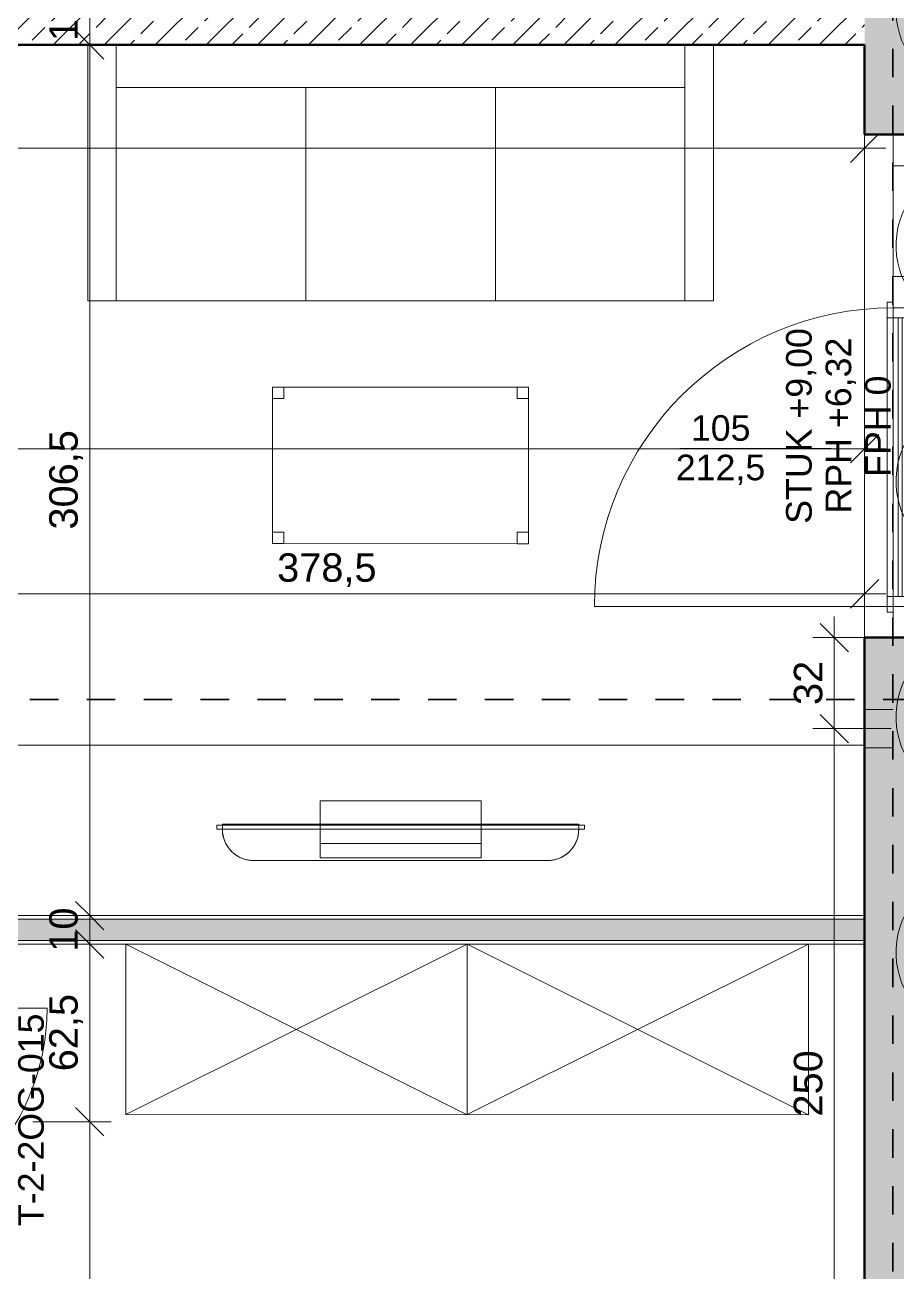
# Model space of a CAD drawing. Header units: metres. Extents: x -67.4 to -27.2, y 43.9 to 89.6.
# Drawn here: x -40.661 to -37.594, y 58.215 to 62.601 of the extents above; entities that cross this region are included whole.
import ezdxf

# ---------------------------------------------------------------- set-up
doc = ezdxf.new("R2010")
doc.units = ezdxf.units.M
doc.linetypes.add('Strich Punkt Mittel', pattern=[0.015875, 0.00635, -0.004763, 0, -0.004763])
doc.linetypes.add('Verdeckt', pattern=[0.003, 0.002, -0.001])
for name, color, linetype, lineweight in [('A-DETL-GENF_', 92, 'Continuous', 13), ('A-GLAZ-IDEN_', 152, 'Continuous', 9), ('A_2D', 7, 'Continuous', 13), ('A_Bemassung-50_', 4, 'Continuous', 9), ('A_Bemassung_', 4, 'Continuous', 9), ('A_Beschriftung_', 7, 'Continuous', 9), ('A_Decken', 8, 'Continuous', 13), ('A_Durchbruch', 7, 'Verdeckt', 5), ('A_Moebel', 6, 'Continuous', 13), ('A_Raeume_', 7, 'Continuous', 5), ('A_Raster_', 1, 'Continuous', 9), ('A_Tueren', 31, 'Continuous', 13), ('A_Waende', 7, 'Continuous', 13), ('G-ANNO-REVC_', 71, 'Continuous', 9)]:
    doc.layers.add(name, color=color, linetype=linetype, lineweight=lineweight)
doc.styles.add('Arial_2', font='arial.ttf', dxfattribs={"height": 0.09})
doc.styles.add('Arial_5', font='arial.ttf', dxfattribs={"height": 0.1})
doc.dimstyles.new('WGA-Bemaßung_4', dxfattribs={"dimscale": 0.3048, "dimtxt": 0.102026, "dimasz": 0.328084, "dimexe": 0.246063, "dimexo": 0.0625, "dimgap": 0.04101, "dimtad": 1, "dimdec": 1, "dimlfac": 100, "dimrnd": 0.5, "dimdsep": 46, "dimtxsty": 'Arial_5', "dimblk1": 'OBLIQUE', "dimblk2": 'OBLIQUE', "dimsah": 1, "dimcen": 0.09, "dimdle": 0.246063, "dimazin": 2, "dimtfac": 1, "dimtdec": 4, "dimtix": 1, "dimtmove": 0, "dimatfit": 3, "dimfxl": 0.656168, "dimfxlon": 1, "dimtvp": 1, "dimtolj": 1, "dimtzin": 0, "dimarcsym": 2})
pattern_1 = [(45, (0, 0), (-0.08980256, 0.08980256), []), (45, (0.0898, 0), (-0.08980256, 0.08980256), [0.0635, -0.03175])]

# ---------------------------------------------------------------- blocks, each defined once
blk = doc.blocks.new('UZ_D1 - SL_0800x2000_Zimmertür_Stahlzarge_GK-7175508-263_PP_02OG_BT2')
at = {"layer": 'A_Tueren', "lineweight": 5}
for p, q in [((-0.4, 0.06), (-0.46, 0.06)), ((-0.4, -0.06), (-0.4, 0.06)), ((0.4, 0.06), (0.46, 0.06)), ((0.4, -0.06), (0.4, 0.06)), ((-0.46, -0.06), (-0.4, -0.06)), ((0.46, -0.06), (0.4, -0.06)), ((0.4, -0.06), (0.4, -0.86))]:
    blk.add_line(p, q, dxfattribs=at)
blk.add_arc((0.4, -0.06), 0.8, 180, 270, dxfattribs=at)
blk = doc.blocks.new('Moeb_Tisch - 900x550-3788409-263_PP_02OG_BT2')
at = {"layer": 'A_Moebel', "color": 8}
for p, q in [((-0.0741, 0.8106), (-0.6241, 0.8106)), ((-0.6241, 0.8106), (-0.6241, -0.0894)), ((-0.5841, 0.8106), (-0.6241, 0.8106)), ((-0.6241, 0.8106), (-0.6241, 0.7706)), ((-0.6241, 0.7706), (-0.6241, 0.8106)), ((-0.6241, 0.8106), (-0.5841, 0.8106)), ((-0.0741, 0.8106), (-0.6241, 0.8106)), ((-0.6241, 0.8106), (-0.6241, -0.0894)), ((-0.6241, -0.0894), (-0.6241, 0.8106)), ((-0.6241, 0.8106), (-0.0741, 0.8106)), ((-0.5841, 0.7706), (-0.5841, 0.8106)), ((-0.5841, 0.8106), (-0.5841, 0.7706)), ((-0.0741, 0.8106), (-0.1141, 0.8106)), ((-0.1141, 0.8106), (-0.1141, 0.7706)), ((-0.1141, 0.7706), (-0.1141, 0.8106)), ((-0.1141, 0.8106), (-0.0741, 0.8106)), ((-0.0741, -0.0894), (-0.0741, 0.8106)), ((-0.0741, 0.7706), (-0.0741, 0.8106)), ((-0.0741, 0.8106), (-0.0741, 0.7706)), ((-0.0741, -0.0894), (-0.0741, 0.8106)), ((-0.0741, 0.8106), (-0.0741, -0.0894)), ((-0.6241, 0.7706), (-0.5841, 0.7706)), ((-0.5841, 0.7706), (-0.6241, 0.7706)), ((-0.1141, 0.7706), (-0.0741, 0.7706)), ((-0.0741, 0.7706), (-0.1141, 0.7706)), ((-0.5841, -0.0494), (-0.6241, -0.0494)), ((-0.6241, -0.0494), (-0.6241, -0.0894)), ((-0.6241, -0.0894), (-0.6241, -0.0494)), ((-0.6241, -0.0494), (-0.5841, -0.0494)), ((-0.5841, -0.0894), (-0.5841, -0.0494)), ((-0.5841, -0.0494), (-0.5841, -0.0894)), ((-0.0741, -0.0494), (-0.1141, -0.0494)), ((-0.1141, -0.0494), (-0.1141, -0.0894)), ((-0.1141, -0.0894), (-0.1141, -0.0494)), ((-0.1141, -0.0494), (-0.0741, -0.0494)), ((-0.0741, -0.0894), (-0.0741, -0.0494)), ((-0.0741, -0.0494), (-0.0741, -0.0894)), ((-0.6241, -0.0894), (-0.0741, -0.0894)), ((-0.6241, -0.0894), (-0.5841, -0.0894)), ((-0.5841, -0.0894), (-0.6241, -0.0894)), ((-0.6241, -0.0894), (-0.0741, -0.0894)), ((-0.0741, -0.0894), (-0.6241, -0.0894)), ((-0.1141, -0.0894), (-0.0741, -0.0894)), ((-0.0741, -0.0894), (-0.1141, -0.0894))]:
    blk.add_line(p, q, dxfattribs=at)
blk = doc.blocks.new('Moeb_Sofa - Sofa 220x90-3798868-263_PP_02OG_BT2')
at = {"layer": 'A_Moebel', "color": 8}
for p, q in [((-1.1, 0.45), (1.1, 0.45)), ((-1.1, -0.45), (-1.1, 0.45)), ((-1, -0.45), (-1, 0.45)), ((-0.3333, -0.3), (-0.3333, 0.45)), ((0.3333, -0.3), (0.3333, 0.45)), ((1, -0.45), (1, 0.45)), ((1.1, 0.45), (1.1, -0.45)), ((-1, -0.3), (1, -0.3))]:
    blk.add_line(p, q, dxfattribs=at)
blk = doc.blocks.new('Moeb_Schrank - Schrank_2m_60cm-3836540-263_PP_02OG_BT2')
at = {"layer": 'A_Moebel', "color": 8}
for p, q in [((0, 0), (1.2, -0.6)), ((0, -0.6), (1.2, 0)), ((1.2, 0), (0, 0)), ((0, 0), (0, -0.6)), ((0, -0.6), (0, 0)), ((0, 0), (1.2, 0)), ((1.2, -0.6), (1.2, 0)), ((1.2, 0), (1.2, -0.6)), ((0, -0.6), (1.2, -0.6)), ((1.2, -0.6), (0, -0.6))]:
    blk.add_line(p, q, dxfattribs=at)
blk = doc.blocks.new('Moeb_Schrank - Schrank_2m_60cm-V42-263_PP_02OG_BT2')
at = {"layer": 'A_Moebel', "color": 8}
for p, q in [((0, 0), (1.2, -0.6)), ((0, -0.6), (1.2, 0)), ((1.2, 0), (0, 0)), ((0, 0), (0, -0.6)), ((0, -0.6), (0, 0)), ((0, 0), (1.2, 0)), ((1.2, -0.6), (1.2, 0)), ((1.2, 0), (1.2, -0.6)), ((0, -0.6), (1.2, -0.6)), ((1.2, -0.6), (0, -0.6))]:
    blk.add_line(p, q, dxfattribs=at)
blk = doc.blocks.new('Moeb_TV - 48 Zoll-V44-263_PP_02OG_BT2')
at = {"layer": 'A_Moebel', "lineweight": 5}
for p, q in [((0.5126, 0.0585), (-0.5205, 0.0585)), ((0.5126, 0.0585), (-0.5205, 0.0585)), ((-0.2872, -0.0015), (-0.2872, 0.0485)), ((-0.2872, 0.0485), (-0.2872, -0.0515)), ((0.2793, 0.0485), (-0.2872, 0.0485)), ((0.2793, 0.0485), (0.2793, -0.0015)), ((0.2793, -0.0515), (0.2793, 0.0485)), ((-0.2872, -0.0515), (-0.2872, -0.0015)), ((0.2793, -0.0015), (-0.2872, -0.0015)), ((0.2793, -0.0015), (0.2793, -0.0515)), ((-0.6505, -0.0515), (-0.6505, -0.0665)), ((-0.6355, -0.0515), (-0.6505, -0.0515)), ((-0.6355, -0.0515), (-0.6505, -0.0515)), ((-0.6505, -0.0665), (-0.6355, -0.0665)), ((-0.6505, -0.0665), (-0.6355, -0.0665)), ((-0.6305, -0.0515), (-0.6355, -0.0515)), ((-0.6355, -0.0515), (0.6276, -0.0515)), ((0.6276, -0.0665), (-0.6355, -0.0665)), ((-0.6355, -0.0665), (-0.6305, -0.0665)), ((0.6226, -0.0515), (-0.6305, -0.0515)), ((-0.6305, -0.0515), (0.6226, -0.0515)), ((-0.6305, -0.0515), (-0.6305, -0.0665)), ((-0.6305, -0.0515), (-0.6305, -0.0665)), ((-0.2872, -0.0515), (-0.6305, -0.0515)), ((0.6226, -0.0515), (-0.6305, -0.0515)), ((-0.6305, -0.0515), (0.6226, -0.0515)), ((-0.6305, -0.0515), (-0.6305, -0.0665)), ((-0.6305, -0.0515), (-0.6305, -0.0665)), ((-0.6305, -0.0515), (0.6226, -0.0515)), ((0.6226, -0.0515), (-0.6305, -0.0515)), ((-0.6305, -0.0665), (-0.6305, -0.0695)), ((-0.6305, -0.0665), (-0.6305, -0.0695)), ((-0.6305, -0.0665), (-0.5705, -0.0665)), ((-0.5705, -0.0665), (-0.6305, -0.0665)), ((-0.6305, -0.0665), (0.6226, -0.0665)), ((0.6226, -0.0695), (-0.6305, -0.0695)), ((-0.6305, -0.0695), (-0.5705, -0.0695)), ((-0.5705, -0.0665), (0.5626, -0.0665)), ((0.5626, -0.0665), (-0.5705, -0.0665)), ((-0.5705, -0.0695), (-0.5705, -0.0665)), ((-0.5705, -0.0665), (-0.5705, -0.0695)), ((-0.5705, -0.0665), (0.5626, -0.0665)), ((0.5626, -0.0665), (-0.5705, -0.0665)), ((-0.5705, -0.0695), (0.5626, -0.0695)), ((-0.5705, -0.0695), (0.5626, -0.0695)), ((0.5626, -0.0695), (-0.5705, -0.0695)), ((-0.2872, -0.0515), (-0.2872, -0.0665)), ((-0.2872, -0.0665), (-0.2872, -0.0515)), ((-0.2872, -0.0515), (0.2793, -0.0515)), ((-0.2872, -0.0515), (0.2793, -0.0515)), ((0.2793, -0.0515), (-0.2872, -0.0515)), ((-0.2872, -0.0665), (-0.2872, -0.0695)), ((-0.2872, -0.0695), (-0.2872, -0.0665)), ((-0.2872, -0.0695), (-0.2872, -0.1515)), ((-0.2872, -0.1515), (-0.2872, -0.0695)), ((0.2793, -0.0515), (0.2793, -0.0665)), ((0.2793, -0.0665), (0.2793, -0.0515)), ((0.6226, -0.0515), (0.2793, -0.0515)), ((0.2793, -0.0665), (0.2793, -0.0695)), ((0.2793, -0.0695), (0.2793, -0.0665)), ((0.2793, -0.0695), (0.2793, -0.1515)), ((0.2793, -0.1515), (0.2793, -0.0695)), ((0.5626, -0.0665), (0.5626, -0.0695)), ((0.5626, -0.0665), (0.5626, -0.0695)), ((0.5626, -0.0665), (0.6226, -0.0665)), ((0.6226, -0.0665), (0.5626, -0.0665)), ((0.5626, -0.0695), (0.6226, -0.0695)), ((0.6226, -0.0665), (0.6226, -0.0515)), ((0.6226, -0.0515), (0.6226, -0.0665)), ((0.6276, -0.0515), (0.6226, -0.0515)), ((0.6226, -0.0665), (0.6226, -0.0515)), ((0.6226, -0.0515), (0.6226, -0.0665)), ((0.6226, -0.0695), (0.6226, -0.0665)), ((0.6226, -0.0665), (0.6226, -0.0695)), ((0.6226, -0.0665), (0.6276, -0.0665)), ((0.6426, -0.0515), (0.6276, -0.0515)), ((0.6426, -0.0515), (0.6276, -0.0515)), ((0.6276, -0.0665), (0.6426, -0.0665)), ((0.6276, -0.0665), (0.6426, -0.0665)), ((0.6426, -0.0665), (0.6426, -0.0515)), ((0.2793, -0.1515), (-0.2872, -0.1515)), ((0.2793, -0.1515), (-0.2872, -0.1515))]:
    blk.add_line(p, q, dxfattribs=at)
for centre, start, end in [((-0.5205, -0.0515), 90, 180), ((0.5126, -0.0515), 0, 90)]:
    blk.add_arc(centre, 0.11, start, end, dxfattribs=at)
for points in [[(-0.5205, 0.0585), (-0.5254, 0.0585), (-0.535, 0.0579), (-0.549, 0.0551), (-0.5604, 0.0512), (-0.5692, 0.0473), (-0.5755, 0.0439), (-0.5816, 0.0401), (-0.5875, 0.0359), (-0.5931, 0.0313), (-0.5983, 0.0264), (-0.6032, 0.0211), (-0.6078, 0.0156), (-0.612, 0.0097), (-0.617, 0.0015), (-0.6224, -0.0092), (-0.6286, -0.0275), (-0.6304, -0.0419), (-0.6305, -0.0515)], [(0.5126, 0.0585), (0.5174, 0.0585), (0.527, 0.0579), (0.5411, 0.0551), (0.5525, 0.0512), (0.5613, 0.0473), (0.5676, 0.0439), (0.5737, 0.0401), (0.5796, 0.0359), (0.5851, 0.0313), (0.5904, 0.0264), (0.5953, 0.0211), (0.5999, 0.0156), (0.6041, 0.0097), (0.6092, 0.0015), (0.6145, -0.0092), (0.6207, -0.0275), (0.6226, -0.0419), (0.6226, -0.0515)]]:
    blk.add_open_spline(points, degree=3, knots=[0, 0, 0, 0, 0.083333, 0.166667, 0.25, 0.291667, 0.333333, 0.375, 0.416667, 0.458333, 0.5, 0.541667, 0.583333, 0.625, 0.666667, 0.75, 0.833333, 1, 1, 1, 1], dxfattribs=at)
blk = doc.blocks.new('Moeb_Schrank - Sideboard_50cm-3853738-263_PP_02OG_BT2')
at = {"layer": 'A_Moebel', "color": 8}
for p, q in [((3.7844, 0.6), (0, 0.6)), ((0, 0.6), (3.7844, 0.6)), ((3.7844, 0.6), (3.7844, 0)), ((3.7844, 0), (0, 0))]:
    blk.add_line(p, q, dxfattribs=at)
blk = doc.blocks.new('Allg_Nachströmöffnung1 - DN 135-V110-263_PP_02OG_BT2')
at = {"layer": 'A-DETL-GENF_', "linetype": 'Verdeckt', "lineweight": 5}
for points in [[(0.0575, -0.1), (0.125, 0), (0.0575, 0.1), (0.0575, -0.0843)], [(0.125, 0), (0.1925, -0.1), (0.1925, 0.1)]]:
    blk.add_hatch(color=256, dxfattribs=at).paths.add_polyline_path(points)
at = {"layer": 'A_Durchbruch'}
for p, q in [((0.0575, 0.1), (0.0575, -0.26)), ((0.1925, 0.1), (0.1925, -0.26))]:
    blk.add_line(p, q, dxfattribs=at)
blk = doc.blocks.new('Fens_Tuer_2tlg - DK_DF_SL_1770x2680_Terrassentür-V148-263_PP_02OG_BT2')
at = {"layer": 'A_2D', "lineweight": 5}
for p, q in [((-0.775, 0), (-0.775, 1.05)), ((-0.885, 0.1), (0.885, 0.1)), ((-0.885, 0.1), (0.885, 0.1)), ((-0.885, 0.1), (0.885, 0.1)), ((-0.885, -0.1), (-0.885, 0.1)), ((-0.885, 0.1), (-0.885, -0.1)), ((0.885, 0.1), (0.885, -0.1)), ((0.885, -0.1), (0.885, 0.1)), ((-0.795, 0.02), (-0.74, 0.02)), ((-0.795, 0), (-0.795, 0.02)), ((-0.795, 0.02), (-0.795, 0)), ((0.295, 0.02), (-0.795, 0.02)), ((-0.74, 0.02), (-0.74, -0.07)), ((-0.74, -0.07), (-0.74, 0.02)), ((-0.74, 0.02), (0.24, 0.02)), ((0.24, 0.02), (0.295, 0.02)), ((0.24, -0.07), (0.24, 0.02)), ((0.24, -0.07), (0.24, 0.02)), ((0.295, 0.02), (0.295, 0)), ((0.295, 0.02), (0.295, 0)), ((-0.885, -0.1), (-0.885, 0)), ((-0.885, 0), (-0.775, 0)), ((-0.885, 0), (0.885, 0)), ((-0.885, -0.1), (-0.885, 0)), ((-0.775, 0), (-0.795, 0)), ((-0.795, 0), (0.295, 0)), ((-0.775, -0.07), (-0.775, 0)), ((-0.775, 0), (-0.775, -0.07)), ((0.275, 0), (-0.775, 0)), ((-0.775, 0), (-0.775, -0.1)), ((0.275, 0), (-0.775, 0)), ((-0.775, -0.1), (-0.775, 0)), ((-0.74, -0.018), (0.24, -0.018)), ((-0.74, -0.032), (-0.74, -0.018)), ((-0.74, -0.018), (-0.74, -0.032)), ((0.24, -0.018), (-0.74, -0.018)), ((0.24, -0.032), (-0.74, -0.032)), ((-0.74, -0.032), (0.24, -0.032)), ((0.24, -0.018), (0.24, -0.032)), ((0.24, -0.032), (0.24, -0.018)), ((0.275, 0), (0.275, -0.07)), ((0.295, 0), (0.275, 0)), ((0.275, 0), (0.275, -0.07)), ((0.275, -0.1), (0.275, 0)), ((0.275, 0), (0.385, 0)), ((0.275, -0.1), (0.275, 0)), ((0.385, 0), (0.385, -0.1)), ((0.775, 0), (0.385, 0)), ((0.385, -0.1), (0.385, 0)), ((0.385, -0.043), (0.775, -0.043)), ((0.385, -0.057), (0.385, -0.043)), ((0.385, -0.043), (0.385, -0.057)), ((0.775, -0.043), (0.385, -0.043)), ((0.775, -0.1), (0.775, 0)), ((0.775, 0), (0.885, 0)), ((0.775, -0.1), (0.775, 0)), ((0.775, -0.043), (0.775, -0.057)), ((0.775, -0.057), (0.775, -0.043)), ((0.885, 0), (0.885, -0.1)), ((0.885, -0.1), (0.885, 0)), ((-0.74, -0.07), (-0.775, -0.07)), ((-0.775, -0.07), (0.275, -0.07)), ((0.24, -0.07), (-0.74, -0.07)), ((0.275, -0.07), (0.24, -0.07)), ((0.775, -0.057), (0.385, -0.057)), ((0.385, -0.057), (0.775, -0.057)), ((-0.885, -0.1), (0.885, -0.1)), ((0.885, -0.1), (-0.885, -0.1)), ((-0.775, -0.1), (-0.885, -0.1)), ((0.885, -0.1), (-0.885, -0.1)), ((-0.775, -0.1), (0.275, -0.1)), ((0.385, -0.1), (0.275, -0.1)), ((0.385, -0.1), (0.775, -0.1)), ((0.885, -0.1), (0.775, -0.1)), ((-0.81, -0.26), (0.81, -0.26))]:
    blk.add_line(p, q, dxfattribs=at)
blk.add_arc((-0.775, 0), 1.05, 360, 90, dxfattribs=at)
blk = doc.blocks.new('BS_Fens_Tuer - rechts-7645934-263_PP_02OG_BT2')
at = {"layer": 'A-GLAZ-IDEN_'}
blk.add_line((0, 0.000124), (0, -0.010513), dxfattribs=at)
blk = doc.blocks.new('DIMBLOCK433-263_PP_02OG_BT2')
at = {"layer": 'A_Bemassung-50_', "lineweight": 35, "transparency": 16777216}
for p, q in [((-40.4333, 62.7112), (-40.4833, 62.7612)), ((-40.4333, 62.7112), (-40.3833, 62.6612)), ((-40.4333, 62.5312), (-40.4833, 62.5812)), ((-40.4333, 62.5312), (-40.3833, 62.4812))]:
    blk.add_line(p, q, dxfattribs=at)
at = {"layer": 'A_Bemassung-50_', "transparency": 16777216}
for p, q in [((-40.4333, 62.7112), (-40.5083, 62.7112)), ((-40.4333, 62.7112), (-40.4333, 62.5312)), ((-40.4333, 62.7112), (-40.2333, 62.7111)), ((-40.4333, 62.5312), (-40.5083, 62.5312)), ((-40.4333, 62.5312), (-40.2333, 62.5311))]:
    blk.add_line(p, q, dxfattribs=at)
at = {"layer": 'A_Bemassung-50_', "color": 0, "transparency": 16777216, "insert": (-40.5756, 62.5442), "char_height": 0.1, "width": 0.184588, "attachment_point": 1, "rotation": 90, "line_spacing_factor": 0.941778, "style": 'Arial_5'}
blk.add_mtext('18', dxfattribs=at)
blk = doc.blocks.new('_Oblique')
at = {"color": 0, "linetype": 'ByBlock', "lineweight": -2}
blk.add_line((-0.5, -0.5), (0.5, 0.5), dxfattribs=at)
blk = doc.blocks.new('DIMBLOCK434-263_PP_02OG_BT2')
at = {"layer": 'A_Bemassung-50_', "lineweight": 35, "transparency": 16777216}
for p, q in [((-40.4333, 62.5312), (-40.4833, 62.5812)), ((-40.4333, 62.5312), (-40.3833, 62.4812)), ((-40.4334, 59.4685), (-40.4834, 59.5185)), ((-40.4334, 59.4685), (-40.3834, 59.4185))]:
    blk.add_line(p, q, dxfattribs=at)
at = {"layer": 'A_Bemassung-50_', "transparency": 16777216}
for p, q in [((-40.4333, 62.5312), (-40.5083, 62.5312)), ((-40.4333, 62.5312), (-40.4334, 59.4685)), ((-40.4333, 62.5312), (-40.2333, 62.5311)), ((-40.4334, 59.4685), (-40.5084, 59.4685)), ((-40.4334, 59.4685), (-40.2334, 59.4685))]:
    blk.add_line(p, q, dxfattribs=at)
at = {"layer": 'A_Bemassung-50_', "color": 0, "transparency": 16777216, "insert": (-40.5757, 60.8264), "char_height": 0.1, "width": 0.416266, "attachment_point": 1, "rotation": 90, "line_spacing_factor": 0.941778, "style": 'Arial_5'}
blk.add_mtext('306,5', dxfattribs=at)
blk = doc.blocks.new('DIMBLOCK435-263_PP_02OG_BT2')
at = {"layer": 'A_Bemassung-50_', "lineweight": 35, "transparency": 16777216}
for p, q in [((-40.4334, 59.4685), (-40.4834, 59.5185)), ((-40.4334, 59.4685), (-40.3834, 59.4185)), ((-40.4334, 59.3685), (-40.4834, 59.4185)), ((-40.4334, 59.3685), (-40.3834, 59.3185))]:
    blk.add_line(p, q, dxfattribs=at)
at = {"layer": 'A_Bemassung-50_', "transparency": 16777216}
for p, q in [((-40.4334, 59.4685), (-40.5084, 59.4685)), ((-40.4334, 59.4685), (-40.4334, 59.3685)), ((-40.4334, 59.4685), (-40.2334, 59.4685)), ((-40.4334, 59.3685), (-40.5084, 59.3685)), ((-40.4334, 59.3685), (-40.2334, 59.3685))]:
    blk.add_line(p, q, dxfattribs=at)
at = {"layer": 'A_Bemassung-50_', "color": 0, "transparency": 16777216, "insert": (-40.5757, 59.3416), "char_height": 0.1, "width": 0.184588, "attachment_point": 1, "rotation": 90, "line_spacing_factor": 0.941778, "style": 'Arial_5'}
blk.add_mtext('10', dxfattribs=at)
blk = doc.blocks.new('DIMBLOCK436-263_PP_02OG_BT2')
at = {"layer": 'A_Bemassung-50_', "lineweight": 35, "transparency": 16777216}
for p, q in [((-40.4334, 59.3685), (-40.4834, 59.4185)), ((-40.4334, 59.3685), (-40.3834, 59.3185)), ((-40.4334, 58.7435), (-40.4834, 58.7935)), ((-40.4334, 58.7435), (-40.3834, 58.6935))]:
    blk.add_line(p, q, dxfattribs=at)
at = {"layer": 'A_Bemassung-50_', "transparency": 16777216}
for p, q in [((-40.4334, 59.3685), (-40.5084, 59.3685)), ((-40.4334, 59.3685), (-40.4334, 58.7435)), ((-40.4334, 59.3685), (-40.2334, 59.3685)), ((-40.4334, 58.7435), (-40.6334, 58.7435)), ((-40.4334, 58.7435), (-40.3584, 58.7435))]:
    blk.add_line(p, q, dxfattribs=at)
at = {"layer": 'A_Bemassung-50_', "color": 0, "transparency": 16777216, "insert": (-40.5757, 58.9211), "char_height": 0.1, "width": 0.323972, "attachment_point": 1, "rotation": 90, "line_spacing_factor": 0.941778, "style": 'Arial_5'}
blk.add_mtext('62,5', dxfattribs=at)
blk = doc.blocks.new('DIMBLOCK437-263_PP_02OG_BT2')
at = {"layer": 'A_Bemassung-50_', "lineweight": 35, "transparency": 16777216}
for p, q in [((-40.4334, 58.7435), (-40.4834, 58.7935)), ((-40.4334, 58.7435), (-40.3834, 58.6935)), ((-40.4335, 55.891), (-40.4835, 55.941)), ((-40.4335, 55.891), (-40.3835, 55.841))]:
    blk.add_line(p, q, dxfattribs=at)
at = {"layer": 'A_Bemassung-50_', "transparency": 16777216}
for p, q in [((-40.4334, 58.7435), (-40.6334, 58.7435)), ((-40.4334, 58.7435), (-40.4335, 55.891)), ((-40.4334, 58.7435), (-40.3584, 58.7435)), ((-40.4335, 55.891), (-40.5085, 55.891)), ((-40.4335, 55.891), (-40.2335, 55.891))]:
    blk.add_line(p, q, dxfattribs=at)
at = {"layer": 'A_Bemassung-50_', "color": 0, "transparency": 16777216, "insert": (-40.5758, 57.1438), "char_height": 0.1, "width": 0.416266, "attachment_point": 1, "rotation": 90, "line_spacing_factor": 0.941778, "style": 'Arial_5'}
blk.add_mtext('285,5', dxfattribs=at)
blk = doc.blocks.new('DIMBLOCK457-263_PP_02OG_BT2')
at = {"layer": 'A_Bemassung-50_', "transparency": 16777216}
for p, q in [((-44.9286, 62.1678), (-44.9286, 62.3678)), ((-37.7086, 62.1676), (-37.7086, 62.3676)), ((-44.9286, 62.1678), (-37.6336, 62.1676)), ((-44.9286, 62.1678), (-44.9286, 62.0928)), ((-37.7086, 62.1676), (-37.7086, 62.0926))]:
    blk.add_line(p, q, dxfattribs=at)
at = {"layer": 'A_Bemassung-50_', "lineweight": 35, "transparency": 16777216}
for p, q in [((-44.9286, 62.1678), (-44.8786, 62.2178)), ((-37.7086, 62.1676), (-37.6586, 62.2176)), ((-44.9286, 62.1678), (-44.9786, 62.1178)), ((-37.7086, 62.1676), (-37.7586, 62.1176))]:
    blk.add_line(p, q, dxfattribs=at)
at = {"layer": 'A_Bemassung-50_', "color": 0, "transparency": 16777216, "insert": (-41.4339, 62.31), "char_height": 0.1, "width": 0.276883, "attachment_point": 1, "rotation": 359.9983, "line_spacing_factor": 0.941778, "style": 'Arial_5'}
blk.add_mtext('722', dxfattribs=at)
blk = doc.blocks.new('DIMBLOCK463-263_PP_02OG_BT2')
at = {"layer": 'A_Bemassung-50_', "transparency": 16777216}
for p, q in [((-45.0286, 61.1109), (-45.0286, 61.3109)), ((-37.7086, 61.1107), (-37.7086, 61.3107)), ((-45.0286, 61.1109), (-37.6336, 61.1107)), ((-45.0286, 61.1109), (-45.0286, 61.0359)), ((-37.7086, 61.1107), (-37.7086, 61.0357))]:
    blk.add_line(p, q, dxfattribs=at)
at = {"layer": 'A_Bemassung-50_', "lineweight": 35, "transparency": 16777216}
for p, q in [((-45.0286, 61.1109), (-44.9786, 61.1609)), ((-37.7086, 61.1107), (-37.6586, 61.1607)), ((-45.0286, 61.1109), (-45.0786, 61.061)), ((-37.7086, 61.1107), (-37.7586, 61.0607))]:
    blk.add_line(p, q, dxfattribs=at)
at = {"layer": 'A_Bemassung-50_', "color": 0, "transparency": 16777216, "insert": (-41.484, 61.2532), "char_height": 0.1, "width": 0.276883, "attachment_point": 1, "rotation": 359.9983, "line_spacing_factor": 0.941778, "style": 'Arial_5'}
blk.add_mtext('732', dxfattribs=at)
blk = doc.blocks.new('DIMBLOCK493-263_PP_02OG_BT2')
at = {"layer": 'A_Bemassung-50_', "transparency": 16777216}
for p, q in [((-37.7086, 60.6004), (-37.7086, 60.8004)), ((-41.493, 60.6006), (-41.493, 60.6756)), ((-41.493, 60.6006), (-37.6336, 60.6004)), ((-41.493, 60.6006), (-41.493, 60.4006)), ((-37.7086, 60.6004), (-37.7086, 60.5254))]:
    blk.add_line(p, q, dxfattribs=at)
at = {"layer": 'A_Bemassung-50_', "lineweight": 35, "transparency": 16777216}
for p, q in [((-41.493, 60.6006), (-41.443, 60.6506)), ((-37.7086, 60.6004), (-37.6586, 60.6504)), ((-41.493, 60.6006), (-41.543, 60.5506)), ((-37.7086, 60.6004), (-37.7586, 60.5504))]:
    blk.add_line(p, q, dxfattribs=at)
at = {"layer": 'A_Bemassung-50_', "color": 0, "transparency": 16777216, "insert": (-39.7742, 60.7428), "char_height": 0.1, "width": 0.416266, "attachment_point": 1, "rotation": 359.9983, "line_spacing_factor": 0.941778, "style": 'Arial_5'}
blk.add_mtext('378,5', dxfattribs=at)
blk = doc.blocks.new('DIMBLOCK587-263_PP_02OG_BT2')
at = {"layer": 'A_Bemassung-50_', "lineweight": 35, "transparency": 16777216}
for p, q in [((-37.815, 60.4461), (-37.865, 60.4961)), ((-37.815, 60.4461), (-37.765, 60.3961)), ((-37.815, 60.1261), (-37.865, 60.1761)), ((-37.815, 60.1261), (-37.765, 60.0761))]:
    blk.add_line(p, q, dxfattribs=at)
at = {"layer": 'A_Bemassung-50_', "transparency": 16777216}
for p, q in [((-37.815, 60.5211), (-37.815, 60.1261)), ((-37.815, 60.4461), (-37.89, 60.4461)), ((-37.815, 60.4461), (-37.615, 60.4461)), ((-37.815, 60.1261), (-37.89, 60.1261)), ((-37.815, 60.1261), (-37.615, 60.1261))]:
    blk.add_line(p, q, dxfattribs=at)
at = {"layer": 'A_Bemassung-50_', "color": 0, "transparency": 16777216, "insert": (-37.9573, 60.2092), "char_height": 0.1, "width": 0.184588, "attachment_point": 1, "rotation": 90, "line_spacing_factor": 0.941778, "style": 'Arial_5'}
blk.add_mtext('32', dxfattribs=at)
blk = doc.blocks.new('DIMBLOCK588-263_PP_02OG_BT2')
at = {"layer": 'A_Bemassung-50_', "lineweight": 35, "transparency": 16777216}
for p, q in [((-37.815, 60.1261), (-37.865, 60.1761)), ((-37.815, 60.1261), (-37.765, 60.0761)), ((-37.8151, 57.6285), (-37.8651, 57.6785)), ((-37.8151, 57.6285), (-37.7651, 57.5785))]:
    blk.add_line(p, q, dxfattribs=at)
at = {"layer": 'A_Bemassung-50_', "transparency": 16777216}
for p, q in [((-37.815, 60.1261), (-37.89, 60.1261)), ((-37.815, 60.1261), (-37.8151, 57.5535)), ((-37.815, 60.1261), (-37.615, 60.1261)), ((-37.8151, 57.6285), (-37.8901, 57.6285)), ((-37.8151, 57.6285), (-37.6151, 57.6285))]:
    blk.add_line(p, q, dxfattribs=at)
at = {"layer": 'A_Bemassung-50_', "color": 0, "transparency": 16777216, "insert": (-37.9574, 58.7619), "char_height": 0.1, "width": 0.276883, "attachment_point": 1, "rotation": 90, "line_spacing_factor": 0.941778, "style": 'Arial_5'}
blk.add_mtext('250', dxfattribs=at)
blk = doc.blocks.new('Family - ___-11912165-263_PP_02OG_BT2')
at = {"layer": 'G-ANNO-REVC_'}
for centre in [(-10.3154, 72.1868), (-10.6344, 71.4221), (-10.9533, 70.6574), (-11.2723, 69.8926), (-11.5913, 69.1279)]:
    blk.add_arc(centre, 0.29, 67.36, 222.1512, dxfattribs=at)

msp = doc.modelspace()

# ---------------------------------------------------------------- hatches: boundary and pattern name
at = {"layer": 'A_Waende', "lineweight": 5}
h = msp.add_hatch(dxfattribs=at)
h.set_pattern_fill('FP_4', color=250, style=0, pattern_type=2)
h.set_pattern_definition(pattern_1)
h.paths.add_polyline_path([(-37.5088, 55.6285), (-37.5088, 56.4285), (-37.7087, 56.4285), (-37.7088, 55.6285), (-37.5088, 55.6285)])
h.paths.add_polyline_path([(-37.5087, 57.6285), (-37.5086, 60.0586), (-37.7086, 60.0586), (-37.7086, 57.6285), (-37.5088, 57.6285)])
h.paths.add_polyline_path([(-37.5086, 60.1936), (-37.5243, 60.183), (-37.6086, 60.1261), (-37.7086, 60.1936), (-37.5243, 60.1936)])
h.paths.add_polyline_path([(-37.5086, 60.0586), (-37.5087, 60.4461), (-37.7086, 60.4461), (-37.7086, 60.0586), (-37.6086, 60.1261), (-37.5243, 60.0692)])
h.paths.add_polyline_path([(-37.5086, 62.2161), (-37.5086, 63.3111), (-37.7085, 63.3111), (-37.7085, 62.2161), (-37.6086, 62.2161)])
h.paths.add_polyline_path([(-37.5086, 62.2161), (-37.5086, 62.2161), (-37.526, 62.2635)])
h.paths.add_polyline_path([(-37.5085, 64.5111), (-37.5084, 66.9436), (-37.7084, 66.9436), (-37.7084, 64.5111)])
h.paths.add_polyline_path([(-37.5084, 67.0786), (-37.5243, 67.0678), (-37.6084, 67.0111), (-37.7084, 67.0786), (-37.5243, 67.0786)])
h.paths.add_polyline_path([(-37.5084, 66.9436), (-37.5085, 67.3287), (-37.7084, 67.3287), (-37.7084, 66.9436), (-37.6084, 67.0111), (-37.5243, 66.9543)])
h.paths.add_polyline_path([(-37.5084, 69.0987), (-37.5084, 70.1937), (-37.7083, 70.1937), (-37.7083, 69.0987), (-37.6084, 69.0987)])
h.paths.add_polyline_path([(-37.5083, 71.3937), (-37.5083, 73.5874), (-37.7082, 73.5874), (-37.7083, 71.3937)])
h.paths.add_polyline_path([(-37.5082, 74.7874), (-37.5082, 75.4124), (-37.7082, 75.4124), (-37.7082, 74.7874), (-37.6082, 74.7874)])
h.paths.add_polyline_path([(-37.5081, 76.9999), (-37.6081, 76.9324), (-37.7081, 76.9999), (-37.5243, 76.9999)])
h.paths.add_polyline_path([(-37.5081, 76.8649), (-37.5081, 78.4963), (-37.7081, 78.4963), (-37.7081, 76.865), (-37.6081, 76.9324), (-37.5182, 76.8717)])
h.paths.add_polyline_path([(-37.5081, 76.6124), (-37.5081, 76.8649), (-37.7081, 76.8649), (-37.7081, 76.6124)])
h = msp.add_hatch(dxfattribs=at)
h.set_pattern_fill('FP_4', color=250, style=0, pattern_type=2)
h.set_pattern_definition(pattern_1)
h.paths.add_polyline_path([(-37.7086, 62.5311), (-37.7086, 62.7111), (-45.0285, 62.7113), (-45.0285, 62.5313), (-38.1511, 62.5311)])
h.paths.add_polyline_path([(-44.9286, 62.5313), (-44.9286, 62.5313), (-44.9286, 62.7113)])
h = msp.add_hatch(dxfattribs=at)
h.set_pattern_fill('FP_67', color=250, angle=-112.36, style=0, pattern_type=2)
h.set_pattern_definition([(44.998, (-39.550365, 59.36877), (0.1270123, 0.2539954), [0.02245, -0.15715]), (44.998, (-39.50379, 59.47937), (0.1270123, 0.2539954), [0.02245, -0.15715]), (44.998, (-39.4876, 59.3689), (0.1270123, 0.2539954), [0.02245, -0.15715]), (44.998, (-39.439715, 59.48004), (0.1270123, 0.2539954), [0.02245, -0.15715]), (71.563, (-39.53536, 59.38422), (0.1270184, 0.5079932), [0.0502, -0.35141]), (71.563, (-39.51911, 59.431604), (0.1270184, 0.5079932), [0.0502, -0.35141]), (71.563, (-39.471664, 59.383972), (0.1270184, 0.5079932), [0.0502, -0.35141]), (71.563, (-39.455037, 59.43228), (0.1270184, 0.5079932), [0.0502, -0.35141]), (134.998, (-39.53517, 59.4793), (0.1269946, -0.2540043), [0.02245, -0.15715]), (134.998, (-39.4876, 59.3689), (0.1269946, -0.2540043), [0.02245, -0.15715]), (134.998, (-39.4711, 59.47998), (0.1269946, -0.2540043), [0.02245, -0.15715]), (134.998, (-39.4239, 59.36865), (0.1269946, -0.2540043), [0.02245, -0.15715]), (108.433, (-39.51911, 59.431604), (0.12698295, -0.5080021), [0.0502, -0.35141]), (108.433, (-39.50305, 59.383907), (0.12698295, -0.5080021), [0.0502, -0.35141]), (108.433, (-39.455037, 59.43228), (0.12698295, -0.5080021), [0.0502, -0.35141]), (108.433, (-39.4399, 59.384963), (0.12698295, -0.5080021), [0.0502, -0.35141])])
h.paths.add_polyline_path([(-37.7086, 59.381), (-37.7086, 59.456), (-41.393, 59.4561), (-41.393, 59.3811), (-37.7101, 59.381)])
h.paths.add_polyline_path([(-41.393, 59.3811), (-41.393, 59.3811), (-41.3931, 59.4561), (-41.4055, 59.4561), (-41.4055, 59.3811), (-41.3931, 59.3811)])

# ---------------------------------------------------------------- linework, layer by layer
at = {"layer": 'A_Decken'}
for p, q in [((-37.6086, 60.4461), (-37.6086, 62.2161)), ((-37.7086, 59.3685), (-40.6581, 59.3685))]:
    msp.add_line(p, q, dxfattribs=at)
at = {"layer": 'A_Raeume_', "flags": 128}
for points in [[(-37.7086, 59.4685), (-37.7086, 62.5311), (-43.9284, 62.5313), (-44.9286, 62.5313), (-44.9286, 60.1313), (-43.1735, 60.1312), (-43.1735, 59.4686), (-41.596, 59.4686), (-41.443, 59.4686)], [(-37.7088, 55.891), (-37.7086, 59.3685), (-41.393, 59.3686), (-41.393, 59.3308), (-41.3931, 58.2641), (-41.3931, 58.1886), (-41.3931, 58.1111), (-41.3931, 55.9536), (-41.3931, 55.8911)]]:
    msp.add_lwpolyline(points, close=True, dxfattribs=at)
at = {"layer": 'A_Raster_', "linetype": 'Strich Punkt Mittel', "lineweight": 35}
for p, q in [((-37.6095, 49.0172), (-37.6083, 85.9506)), ((-56.2435, 60.2289), (-31.6743, 60.2282))]:
    msp.add_line(p, q, dxfattribs=at)
at = {"layer": 'A_Waende', "color": 10, "lineweight": 50}
for p, q in [((-45.0286, 62.5313), (-37.7086, 62.5311)), ((-37.7086, 62.5311), (-37.7086, 62.2161)), ((-37.7086, 62.2161), (-37.5086, 62.2161)), ((-37.7086, 60.4461), (-37.7087, 57.6285)), ((-37.5086, 60.4461), (-37.7086, 60.4461))]:
    msp.add_line(p, q, dxfattribs=at)
at = {"layer": 'A_Waende'}
for p, q in [((-37.7086, 59.4685), (-41.493, 59.4686)), ((-41.4805, 59.4561), (-37.7086, 59.456)), ((-41.4055, 59.3811), (-37.7086, 59.381)), ((-41.393, 59.3686), (-40.6581, 59.3685))]:
    msp.add_line(p, q, dxfattribs=at)

# ---------------------------------------------------------------- block references
at = {"layer": 'A-GLAZ-IDEN_', "xscale": 49.99999999999998, "yscale": 49.99999999999998, "zscale": 49.99999999999998, "rotation": 269.9982758784653}
msp.add_blockref('BS_Fens_Tuer - rechts-7645934-263_PP_02OG_BT2', (-37.832, 61.1111), dxfattribs=at)
at = {"layer": 'A_2D', "lineweight": 5, "rotation": 89.9982758784651}
msp.add_blockref('Fens_Tuer_2tlg - DK_DF_SL_1770x2680_Terrassentür-V148-263_PP_02OG_BT2', (-37.6086, 61.3311), dxfattribs=at)
at = {"layer": 'A_Durchbruch', "rotation": 89.9982758784651}
msp.add_blockref('Allg_Nachströmöffnung1 - DN 135-V110-263_PP_02OG_BT2', (-37.6086, 60.0011), dxfattribs=at)
at = {"layer": 'A_Moebel', "color": 8}
for name, p, rotation in [('Moeb_Sofa - Sofa 220x90-3798868-263_PP_02OG_BT2', (-39.3402, 62.0811), 179.998275878371), ('Moeb_Tisch - 900x550-3788409-263_PP_02OG_BT2', (-39.7008, 60.7026), 269.9982758784554), ('Moeb_Schrank - Sideboard_50cm-3853738-263_PP_02OG_BT2', (-41.493, 59.4686), 359.9982758785824), ('Moeb_Schrank - Schrank_2m_60cm-3836540-263_PP_02OG_BT2', (-40.3061, 59.3685), 359.998275878371), ('Moeb_Schrank - Schrank_2m_60cm-V42-263_PP_02OG_BT2', (-39.1061, 59.3685), 359.998275878371)]:
    msp.add_blockref(name, p, dxfattribs=dict(at, rotation=rotation))
at = {"layer": 'A_Moebel', "color": 7, "rotation": 179.998275878371}
msp.add_blockref('Moeb_TV - 48 Zoll-V44-263_PP_02OG_BT2', (-39.3442, 59.7207), dxfattribs=at)
at = {"layer": 'A_Tueren', "rotation": 89.99827587845579}
msp.add_blockref('UZ_D1 - SL_0800x2000_Zimmertür_Stahlzarge_GK-7175508-263_PP_02OG_BT2', (-41.4431, 58.7436), dxfattribs=at)
at = {"layer": 'G-ANNO-REVC_', "rotation": 22.64000000000043}
msp.add_blockref('Family - ___-11912165-263_PP_02OG_BT2', (0, 0), dxfattribs=at)

# ---------------------------------------------------------------- texts
at = {"layer": 'A-GLAZ-IDEN_', "char_height": 0.09, "attachment_point": 1, "style": 'Arial_2'}
for s, insert, width, rotation in [('STUK +9,00', (-37.9846, 60.8464), 0.82173, 90), ('RPH +6,32', (-37.8457, 60.8828), 0.737552, 90), ('FPH 0', (-37.7068, 61.0117), 0.424894, 90), ('105', (-38.3195, 61.2286), 0.252532, 359.9983), ('212,5', (-38.3724, 61.0897), 0.376793, 359.9983)]:
    msp.add_mtext(s, dxfattribs=dict(at, insert=insert, width=width, rotation=rotation))
at = {"layer": 'A_Beschriftung_', "insert": (-40.6849, 58.3766), "char_height": 0.09, "width": 0.889873, "attachment_point": 1, "rotation": 90, "style": 'Arial_2'}
msp.add_mtext('T-2-2OG-015', dxfattribs=at)

# ---------------------------------------------------------------- dimensions: what is measured, and where the dimension line sits
at = {"layer": 'A_Bemassung_'}
for base, p1, p2, angle, override, picture, middle in [((-40.4333, 62.5312), (-40.2333, 62.7111), (-40.2333, 62.5311), 89.9983, {"dimpost": '<>', "dimfxl": 0.18}, 'DIMBLOCK433-263_PP_02OG_BT2', (-40.4969, 62.6212)), ((-40.4334, 59.4685), (-40.2333, 62.5311), (-40.2334, 59.4685), 89.9983, {"dimpost": '<>', "dimfxl": 3.062612}, 'DIMBLOCK434-263_PP_02OG_BT2', (-40.4969, 60.9999)), ((-37.7086, 62.1676), (-44.9286, 62.3678), (-37.7086, 62.3676), 359.9983, {"dimpost": '<>', "dimfxl": 7.22}, 'DIMBLOCK457-263_PP_02OG_BT2', (-41.3186, 62.2304)), ((-37.7086, 61.1107), (-45.0286, 61.3109), (-37.7086, 61.3107), 359.9983, {"dimpost": '<>', "dimfxl": 7.32}, 'DIMBLOCK463-263_PP_02OG_BT2', (-41.3686, 61.1744)), ((-37.7086, 60.6004), (-41.493, 60.4006), (-37.7086, 60.8004), 359.9983, {"dimpost": '<>', "dimfxl": 3.805472}, 'DIMBLOCK493-263_PP_02OG_BT2', (-39.6008, 60.6641)), ((-37.815, 60.1261), (-37.615, 60.4461), (-37.615, 60.1261), 89.9983, {"dimpost": '<>', "dimfxl": 0.32}, 'DIMBLOCK587-263_PP_02OG_BT2', (-37.8786, 60.2861)), ((-37.8151, 57.6285), (-37.615, 60.1261), (-37.6151, 57.6285), 89.9983, {"dimpost": '<>', "dimfxl": 2.497612}, 'DIMBLOCK588-263_PP_02OG_BT2', (-37.8786, 58.8773)), ((-40.4334, 59.3685), (-40.2334, 59.4685), (-40.2334, 59.3685), 89.9983, {"dimpost": '<>', "dimfxl": 0.1}, 'DIMBLOCK435-263_PP_02OG_BT2', (-40.497, 59.4185)), ((-40.4334, 58.7435), (-40.2334, 59.3685), (-40.6334, 58.7435), 89.9983, {"dimpost": '<>', "dimfxl": 0.742041}, 'DIMBLOCK436-263_PP_02OG_BT2', (-40.497, 59.056)), ((-40.4335026, 55.8910423), (-40.6334167, 58.7435484), (-40.2335026, 55.8910363), 89.9982759, {"dimpost": '<>', "dimfxl": 2.880409}, 'DIMBLOCK437-263_PP_02OG_BT2', (-40.4970169, 57.3172943))]:
    dim = msp.add_linear_dim(base=base, p1=p1, p2=p2, angle=angle, dimstyle='WGA-Bemaßung_4', override=override, dxfattribs=at)
    dim.commit()
    dim.dimension.update_dxf_attribs({"geometry": picture, "text_midpoint": middle})

doc.saveas('drawing.dxf')
